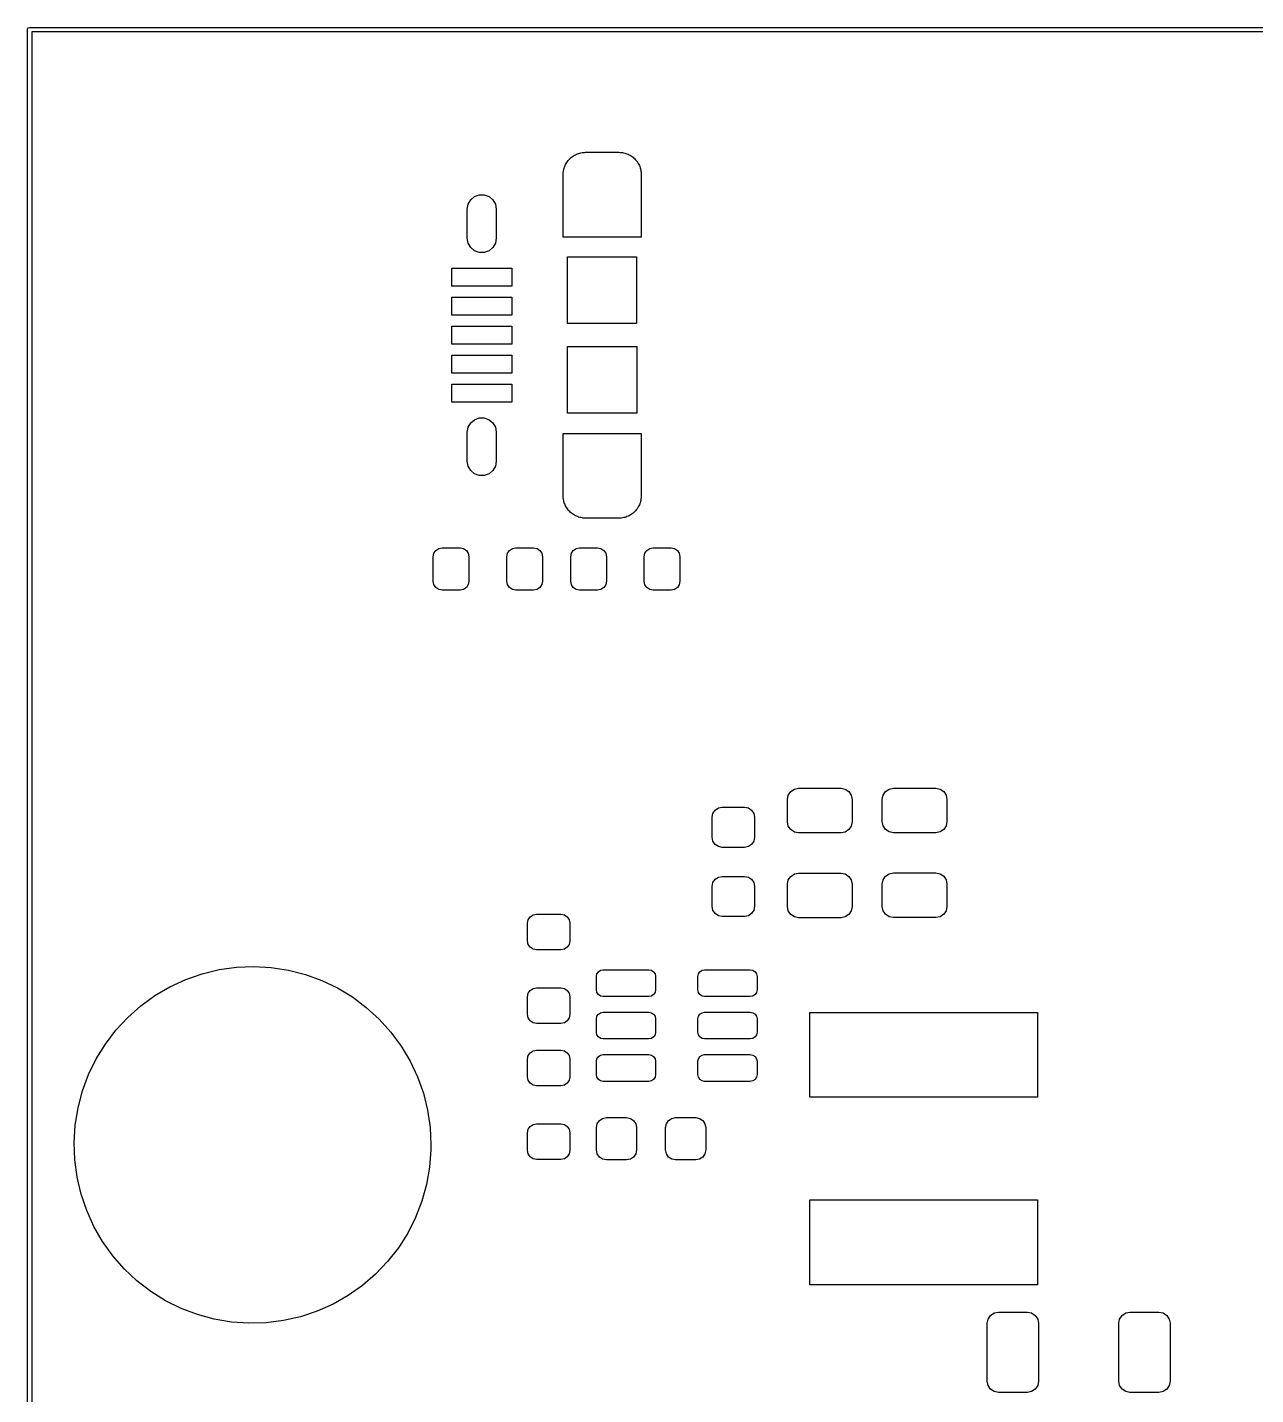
# Model space of a CAD drawing. Extents: x 0 to 4.25, y -4.33 to 0.
# Drawn here: x -0.002 to 1.082, y -1.205 to 0.002 of the extents above; entities that cross this region are included whole.
import ezdxf

# ---------------------------------------------------------------- set-up
doc = ezdxf.new("R2010")
doc.units = 0
doc.header["$MEASUREMENT"] = 0
doc.layers.add('BLACK', color=7, linetype='CONTINUOUS')

msp = doc.modelspace()

# ---------------------------------------------------------------- linework, layer by layer
at = {"layer": 'BLACK', "linetype": 'CONTINUOUS'}
for p, q in [((-0.001969, 0), (-0.001392, 0.001392)), ((-0.001969, -4.33071), (-0.001969, 0)), ((-0.001392, 0.001392), (0, 0.001969)), ((0, 0.001969), (4.25197, 0.001969)), ((0.001969, -0.001969), (0.001969, -4.32874)), ((4.25, -0.001969), (0.001969, -0.001969)), ((0.486614, -0.108738), (0.487637, -0.108541)), ((0.487637, -0.108541), (0.487637, -0.108541)), ((0.487637, -0.108541), (0.487638, -0.108541)), ((0.487638, -0.108541), (0.488661, -0.108423)), ((0.488661, -0.108423), (0.489685, -0.108344)), ((0.488661, -0.108423), (0.488661, -0.108423)), ((0.489685, -0.108344), (0.490709, -0.108305)), ((0.489685, -0.108344), (0.489685, -0.108344)), ((0.490709, -0.108305), (0.520236, -0.108305)), ((0.520236, -0.108305), (0.52126, -0.108344)), ((0.52126, -0.108344), (0.52126, -0.108344)), ((0.52126, -0.108344), (0.522284, -0.108423)), ((0.522284, -0.108423), (0.522284, -0.108423)), ((0.522284, -0.108423), (0.523307, -0.108541)), ((0.523307, -0.108541), (0.523307, -0.108541)), ((0.523307, -0.108541), (0.523307, -0.108541)), ((0.523307, -0.108541), (0.524331, -0.108738)), ((0.472321, -0.120944), (0.472715, -0.119999)), ((0.472715, -0.119999), (0.473148, -0.119054)), ((0.472715, -0.119999), (0.472715, -0.119999)), ((0.472715, -0.119999), (0.472715, -0.119999)), ((0.473148, -0.119054), (0.47366, -0.118149)), ((0.473148, -0.119054), (0.473148, -0.119054)), ((0.473148, -0.119054), (0.473148, -0.119054)), ((0.47366, -0.118149), (0.474762, -0.116416)), ((0.47366, -0.118149), (0.47366, -0.118149)), ((0.47366, -0.118149), (0.47366, -0.118149)), ((0.474762, -0.116416), (0.475392, -0.115589)), ((0.474762, -0.116416), (0.474762, -0.116416)), ((0.474762, -0.116416), (0.474762, -0.116416)), ((0.475392, -0.115589), (0.476061, -0.114802)), ((0.475392, -0.115589), (0.475392, -0.115589)), ((0.475392, -0.115589), (0.475392, -0.115589)), ((0.476061, -0.114802), (0.476062, -0.114802)), ((0.476062, -0.114802), (0.47677, -0.114054)), ((0.47677, -0.114054), (0.477518, -0.113345)), ((0.47677, -0.114054), (0.47677, -0.114054)), ((0.477518, -0.113345), (0.478306, -0.112676)), ((0.477518, -0.113345), (0.477518, -0.113345)), ((0.478306, -0.112676), (0.479133, -0.112046)), ((0.478306, -0.112676), (0.478306, -0.112676)), ((0.478306, -0.112676), (0.478306, -0.112676)), ((0.479133, -0.112046), (0.480865, -0.110943)), ((0.479133, -0.112046), (0.479133, -0.112046)), ((0.479133, -0.112046), (0.479133, -0.112046)), ((0.480865, -0.110943), (0.481771, -0.110431)), ((0.480865, -0.110943), (0.480865, -0.110943)), ((0.480865, -0.110943), (0.480865, -0.110943)), ((0.481771, -0.110431), (0.482716, -0.109998)), ((0.481771, -0.110431), (0.481771, -0.110431)), ((0.481771, -0.110431), (0.481771, -0.110431)), ((0.482716, -0.109998), (0.483661, -0.109604)), ((0.482716, -0.109998), (0.482716, -0.109998)), ((0.483661, -0.109604), (0.484606, -0.10925)), ((0.483661, -0.109604), (0.483661, -0.109604)), ((0.484606, -0.10925), (0.485629, -0.108974)), ((0.484606, -0.10925), (0.484606, -0.10925)), ((0.484606, -0.10925), (0.484606, -0.10925)), ((0.485629, -0.108974), (0.486614, -0.108738)), ((0.485629, -0.108974), (0.485629, -0.108974)), ((0.486614, -0.108738), (0.486614, -0.108738)), ((0.524331, -0.108738), (0.524331, -0.108738)), ((0.524331, -0.108738), (0.525315, -0.108974)), ((0.525315, -0.108974), (0.525315, -0.108974)), ((0.525315, -0.108974), (0.526339, -0.10925)), ((0.526339, -0.10925), (0.526339, -0.10925)), ((0.526339, -0.10925), (0.526339, -0.10925)), ((0.526339, -0.10925), (0.527284, -0.109604)), ((0.527284, -0.109604), (0.527284, -0.109604)), ((0.527284, -0.109604), (0.528229, -0.109998)), ((0.528229, -0.109998), (0.528229, -0.109998)), ((0.528229, -0.109998), (0.528229, -0.109998)), ((0.528229, -0.109998), (0.529174, -0.110431)), ((0.529174, -0.110431), (0.529174, -0.110431)), ((0.529174, -0.110431), (0.529174, -0.110431)), ((0.529174, -0.110431), (0.53008, -0.110943)), ((0.53008, -0.110943), (0.53008, -0.110943)), ((0.53008, -0.110943), (0.53008, -0.110943)), ((0.53008, -0.110943), (0.531812, -0.112046)), ((0.531812, -0.112046), (0.531812, -0.112046)), ((0.531812, -0.112046), (0.531812, -0.112046)), ((0.531812, -0.112046), (0.532639, -0.112676)), ((0.532639, -0.112676), (0.532639, -0.112676)), ((0.532639, -0.112676), (0.532639, -0.112676)), ((0.532639, -0.112676), (0.533426, -0.113345)), ((0.533426, -0.113345), (0.533426, -0.113345)), ((0.533426, -0.113345), (0.534175, -0.114054)), ((0.534175, -0.114054), (0.534175, -0.114054)), ((0.534175, -0.114054), (0.534883, -0.114802)), ((0.534883, -0.114802), (0.534883, -0.114802)), ((0.534883, -0.114802), (0.535553, -0.115589)), ((0.535553, -0.115589), (0.535553, -0.115589)), ((0.535553, -0.115589), (0.535553, -0.115589)), ((0.535553, -0.115589), (0.536183, -0.116416)), ((0.536183, -0.116416), (0.536183, -0.116416)), ((0.536183, -0.116416), (0.536183, -0.116416)), ((0.536183, -0.116416), (0.537285, -0.118149)), ((0.537285, -0.118149), (0.537285, -0.118149)), ((0.537285, -0.118149), (0.537285, -0.118149)), ((0.537285, -0.118149), (0.537797, -0.119054)), ((0.537797, -0.119054), (0.537797, -0.119054)), ((0.537797, -0.119054), (0.537797, -0.119054)), ((0.537797, -0.119054), (0.53823, -0.119999)), ((0.53823, -0.119999), (0.53823, -0.119999)), ((0.53823, -0.119999), (0.538624, -0.120944)), ((0.471022, -0.127992), (0.471061, -0.126968)), ((0.471022, -0.18311), (0.471022, -0.127992)), ((0.471061, -0.126968), (0.47114, -0.125945)), ((0.471061, -0.126968), (0.471061, -0.126968)), ((0.47114, -0.125945), (0.471258, -0.124921)), ((0.47114, -0.125945), (0.47114, -0.125945)), ((0.471258, -0.124921), (0.471455, -0.123897)), ((0.471258, -0.124921), (0.471258, -0.124921)), ((0.471258, -0.124921), (0.471258, -0.124921)), ((0.471455, -0.123897), (0.471691, -0.122913)), ((0.471455, -0.123897), (0.471455, -0.123897)), ((0.471691, -0.122913), (0.471967, -0.121889)), ((0.471691, -0.122913), (0.471691, -0.122913)), ((0.471967, -0.121889), (0.472321, -0.120944)), ((0.471967, -0.121889), (0.471967, -0.121889)), ((0.471967, -0.121889), (0.471967, -0.121889)), ((0.472321, -0.120944), (0.472321, -0.120944)), ((0.538624, -0.120944), (0.538624, -0.120944)), ((0.538624, -0.120944), (0.538978, -0.121889)), ((0.538978, -0.121889), (0.538978, -0.121889)), ((0.538978, -0.121889), (0.538978, -0.121889)), ((0.538978, -0.121889), (0.539254, -0.122913)), ((0.539254, -0.122913), (0.539254, -0.122913)), ((0.539254, -0.122913), (0.53949, -0.123897)), ((0.53949, -0.123897), (0.53949, -0.123897)), ((0.53949, -0.123897), (0.539687, -0.124921)), ((0.539687, -0.124921), (0.539687, -0.124921)), ((0.539687, -0.124921), (0.539687, -0.124921)), ((0.539687, -0.124921), (0.539805, -0.125945)), ((0.539805, -0.125945), (0.539805, -0.125945)), ((0.539805, -0.125945), (0.539884, -0.126968)), ((0.539884, -0.126968), (0.539884, -0.126968)), ((0.539884, -0.126968), (0.539923, -0.127992)), ((0.539923, -0.127992), (0.539923, -0.18311)), ((0.386378, -0.158504), (0.38715, -0.154128)), ((0.38715, -0.154128), (0.389371, -0.150279)), ((0.389371, -0.150279), (0.392776, -0.147423)), ((0.392776, -0.147423), (0.396951, -0.145903)), ((0.396951, -0.145903), (0.401395, -0.145903)), ((0.401395, -0.145903), (0.405571, -0.147423)), ((0.405571, -0.147423), (0.408975, -0.150279)), ((0.408975, -0.150279), (0.411197, -0.154128)), ((0.411197, -0.154128), (0.411968, -0.158504)), ((0.386378, -0.184094), (0.386378, -0.158504)), ((0.411968, -0.158504), (0.411968, -0.184094)), ((0.38715, -0.188471), (0.386378, -0.184094)), ((0.389371, -0.192319), (0.38715, -0.188471)), ((0.392776, -0.195176), (0.389371, -0.192319)), ((0.408975, -0.192319), (0.405571, -0.195176)), ((0.411197, -0.188471), (0.408975, -0.192319)), ((0.411968, -0.184094), (0.411197, -0.188471)), ((0.471022, -0.183112), (0.471022, -0.18311)), ((0.471024, -0.183112), (0.471022, -0.183112)), ((0.539921, -0.183112), (0.471024, -0.183112)), ((0.539923, -0.183112), (0.539921, -0.183112)), ((0.539923, -0.18311), (0.539923, -0.183112)), ((0.396951, -0.196695), (0.392776, -0.195176)), ((0.401395, -0.196695), (0.396951, -0.196695)), ((0.405571, -0.195176), (0.401395, -0.196695)), ((0.474764, -0.259488), (0.474764, -0.200433)), ((0.474764, -0.200433), (0.535787, -0.200433)), ((0.535787, -0.200433), (0.535787, -0.259488)), ((0.372598, -0.226417), (0.372598, -0.210669)), ((0.372598, -0.210669), (0.425748, -0.210669)), ((0.425748, -0.210669), (0.425748, -0.226417)), ((0.425748, -0.226417), (0.372598, -0.226417)), ((0.372598, -0.252008), (0.372598, -0.23626)), ((0.372598, -0.23626), (0.425748, -0.23626)), ((0.425748, -0.23626), (0.425748, -0.252008)), ((0.425748, -0.252008), (0.372598, -0.252008)), ((0.372598, -0.277598), (0.372598, -0.26185)), ((0.372598, -0.26185), (0.425748, -0.26185)), ((0.425748, -0.26185), (0.425748, -0.277598)), ((0.535787, -0.259488), (0.474764, -0.259488)), ((0.425748, -0.277598), (0.372598, -0.277598)), ((0.372598, -0.303189), (0.372598, -0.287441)), ((0.372598, -0.287441), (0.425748, -0.287441)), ((0.425748, -0.287441), (0.425748, -0.303189)), ((0.474961, -0.338622), (0.474961, -0.279567)), ((0.474961, -0.279567), (0.535984, -0.279567)), ((0.535984, -0.279567), (0.535984, -0.338622)), ((0.425748, -0.303189), (0.372598, -0.303189)), ((0.372598, -0.32878), (0.372598, -0.313031)), ((0.372598, -0.313031), (0.425748, -0.313031)), ((0.425748, -0.313031), (0.425748, -0.32878)), ((0.425748, -0.32878), (0.372598, -0.32878)), ((0.38715, -0.350978), (0.389371, -0.34713)), ((0.389371, -0.34713), (0.392776, -0.344273)), ((0.392776, -0.344273), (0.396951, -0.342753)), ((0.396951, -0.342753), (0.401395, -0.342753)), ((0.401395, -0.342753), (0.405571, -0.344273)), ((0.405571, -0.344273), (0.408975, -0.34713)), ((0.408975, -0.34713), (0.411197, -0.350978)), ((0.535984, -0.338622), (0.474961, -0.338622)), ((0.386378, -0.355354), (0.38715, -0.350978)), ((0.386378, -0.380945), (0.386378, -0.355354)), ((0.411197, -0.350978), (0.411968, -0.355354)), ((0.411968, -0.355354), (0.411968, -0.380945)), ((0.471022, -0.356339), (0.471022, -0.356337)), ((0.471022, -0.356337), (0.471024, -0.356337)), ((0.471022, -0.411457), (0.471022, -0.356339)), ((0.471024, -0.356337), (0.539921, -0.356337)), ((0.539921, -0.356337), (0.539923, -0.356337)), ((0.539923, -0.356337), (0.539923, -0.356339)), ((0.539923, -0.356339), (0.539923, -0.411457)), ((0.38715, -0.385321), (0.386378, -0.380945)), ((0.389371, -0.38917), (0.38715, -0.385321)), ((0.411197, -0.385321), (0.408975, -0.38917)), ((0.411968, -0.380945), (0.411197, -0.385321)), ((0.392776, -0.392026), (0.389371, -0.38917)), ((0.396951, -0.393546), (0.392776, -0.392026)), ((0.401395, -0.393546), (0.396951, -0.393546)), ((0.405571, -0.392026), (0.401395, -0.393546)), ((0.408975, -0.38917), (0.405571, -0.392026)), ((0.471061, -0.41248), (0.471022, -0.411457)), ((0.47114, -0.413504), (0.471061, -0.41248)), ((0.471061, -0.41248), (0.471061, -0.41248)), ((0.471258, -0.414528), (0.47114, -0.413504)), ((0.47114, -0.413504), (0.47114, -0.413504)), ((0.471455, -0.415552), (0.471258, -0.414528)), ((0.471258, -0.414528), (0.471258, -0.414528)), ((0.471258, -0.414528), (0.471258, -0.414528)), ((0.471691, -0.416536), (0.471455, -0.415552)), ((0.471455, -0.415552), (0.471455, -0.415552)), ((0.471967, -0.41756), (0.471691, -0.416536)), ((0.471691, -0.416536), (0.471691, -0.416536)), ((0.472321, -0.418505), (0.471967, -0.41756)), ((0.471967, -0.41756), (0.471967, -0.41756)), ((0.471967, -0.41756), (0.471967, -0.41756)), ((0.472715, -0.41945), (0.472321, -0.418505)), ((0.472321, -0.418505), (0.472321, -0.418505)), ((0.473148, -0.420395), (0.472715, -0.41945)), ((0.472715, -0.41945), (0.472715, -0.41945)), ((0.472715, -0.41945), (0.472715, -0.41945)), ((0.47366, -0.4213), (0.473148, -0.420395)), ((0.473148, -0.420395), (0.473148, -0.420395)), ((0.473148, -0.420395), (0.473148, -0.420395)), ((0.474762, -0.423033), (0.47366, -0.4213)), ((0.47366, -0.4213), (0.47366, -0.4213)), ((0.47366, -0.4213), (0.47366, -0.4213)), ((0.537285, -0.4213), (0.536183, -0.423033)), ((0.537797, -0.420395), (0.537285, -0.4213)), ((0.537285, -0.4213), (0.537285, -0.4213)), ((0.537285, -0.4213), (0.537285, -0.4213)), ((0.53823, -0.41945), (0.537797, -0.420395)), ((0.537797, -0.420395), (0.537797, -0.420395)), ((0.537797, -0.420395), (0.537797, -0.420395)), ((0.538624, -0.418505), (0.53823, -0.41945)), ((0.53823, -0.41945), (0.53823, -0.41945)), ((0.538978, -0.41756), (0.538624, -0.418505)), ((0.538624, -0.418505), (0.538624, -0.418505)), ((0.539254, -0.416536), (0.538978, -0.41756)), ((0.538978, -0.41756), (0.538978, -0.41756)), ((0.538978, -0.41756), (0.538978, -0.41756)), ((0.53949, -0.415552), (0.539254, -0.416536)), ((0.539254, -0.416536), (0.539254, -0.416536)), ((0.539687, -0.414528), (0.53949, -0.415552)), ((0.53949, -0.415552), (0.53949, -0.415552)), ((0.539805, -0.413504), (0.539687, -0.414528)), ((0.539687, -0.414528), (0.539687, -0.414528)), ((0.539687, -0.414528), (0.539687, -0.414528)), ((0.539884, -0.41248), (0.539805, -0.413504)), ((0.539805, -0.413504), (0.539805, -0.413504)), ((0.539923, -0.411457), (0.539884, -0.41248)), ((0.539884, -0.41248), (0.539884, -0.41248)), ((0.475392, -0.423859), (0.474762, -0.423033)), ((0.474762, -0.423033), (0.474762, -0.423033)), ((0.474762, -0.423033), (0.474762, -0.423033)), ((0.475392, -0.42386), (0.475392, -0.423859)), ((0.475392, -0.423859), (0.475392, -0.423859)), ((0.476061, -0.424647), (0.475392, -0.42386)), ((0.476062, -0.424647), (0.476061, -0.424647)), ((0.47677, -0.425395), (0.476062, -0.424647)), ((0.477518, -0.426104), (0.47677, -0.425395)), ((0.47677, -0.425395), (0.47677, -0.425395)), ((0.478306, -0.426773), (0.477518, -0.426104)), ((0.477518, -0.426104), (0.477518, -0.426104)), ((0.479133, -0.427403), (0.478306, -0.426773)), ((0.478306, -0.426773), (0.478306, -0.426773)), ((0.478306, -0.426773), (0.478306, -0.426773)), ((0.480865, -0.428506), (0.479133, -0.427403)), ((0.479133, -0.427403), (0.479133, -0.427403)), ((0.479133, -0.427403), (0.479133, -0.427403)), ((0.481771, -0.429017), (0.480865, -0.428506)), ((0.480865, -0.428506), (0.480865, -0.428506)), ((0.480865, -0.428506), (0.480865, -0.428506)), ((0.481771, -0.429018), (0.481771, -0.429017)), ((0.481771, -0.429017), (0.481771, -0.429017)), ((0.482716, -0.429451), (0.481771, -0.429018)), ((0.483661, -0.429844), (0.482716, -0.429451)), ((0.482716, -0.429451), (0.482716, -0.429451)), ((0.484606, -0.430199), (0.483661, -0.429844)), ((0.483661, -0.429844), (0.483661, -0.429844)), ((0.485629, -0.430474), (0.484606, -0.430199)), ((0.484606, -0.430199), (0.484606, -0.430199)), ((0.484606, -0.430199), (0.484606, -0.430199)), ((0.486614, -0.430711), (0.485629, -0.430474)), ((0.485629, -0.430474), (0.485629, -0.430474)), ((0.487637, -0.430907), (0.486614, -0.430711)), ((0.486614, -0.430711), (0.486614, -0.430711)), ((0.487638, -0.430907), (0.487637, -0.430907)), ((0.487637, -0.430907), (0.487637, -0.430907)), ((0.488661, -0.431026), (0.487638, -0.430907)), ((0.489685, -0.431104), (0.488661, -0.431026)), ((0.488661, -0.431026), (0.488661, -0.431026)), ((0.490709, -0.431144), (0.489685, -0.431104)), ((0.489685, -0.431104), (0.489685, -0.431104)), ((0.520236, -0.431144), (0.490709, -0.431144)), ((0.52126, -0.431104), (0.520236, -0.431144)), ((0.522284, -0.431026), (0.52126, -0.431104)), ((0.52126, -0.431104), (0.52126, -0.431104)), ((0.523307, -0.430907), (0.522284, -0.431026)), ((0.522284, -0.431026), (0.522284, -0.431026)), ((0.524331, -0.430711), (0.523307, -0.430907)), ((0.523307, -0.430907), (0.523307, -0.430907)), ((0.523307, -0.430907), (0.523307, -0.430907)), ((0.525315, -0.430474), (0.524331, -0.430711)), ((0.524331, -0.430711), (0.524331, -0.430711)), ((0.526339, -0.430199), (0.525315, -0.430474)), ((0.525315, -0.430474), (0.525315, -0.430474)), ((0.527284, -0.429844), (0.526339, -0.430199)), ((0.526339, -0.430199), (0.526339, -0.430199)), ((0.526339, -0.430199), (0.526339, -0.430199)), ((0.528229, -0.429451), (0.527284, -0.429844)), ((0.527284, -0.429844), (0.527284, -0.429844)), ((0.529174, -0.429018), (0.528229, -0.429451)), ((0.528229, -0.429451), (0.528229, -0.429451)), ((0.528229, -0.429451), (0.528229, -0.429451)), ((0.53008, -0.428506), (0.529174, -0.429017)), ((0.529174, -0.429017), (0.529174, -0.429017)), ((0.529174, -0.429017), (0.529174, -0.429018)), ((0.531812, -0.427403), (0.53008, -0.428506)), ((0.53008, -0.428506), (0.53008, -0.428506)), ((0.53008, -0.428506), (0.53008, -0.428506)), ((0.532639, -0.426773), (0.531812, -0.427403)), ((0.531812, -0.427403), (0.531812, -0.427403)), ((0.531812, -0.427403), (0.531812, -0.427403)), ((0.533426, -0.426104), (0.532639, -0.426773)), ((0.532639, -0.426773), (0.532639, -0.426773)), ((0.532639, -0.426773), (0.532639, -0.426773)), ((0.534175, -0.425395), (0.533426, -0.426104)), ((0.533426, -0.426104), (0.533426, -0.426104)), ((0.534883, -0.424647), (0.534175, -0.425395)), ((0.534175, -0.425395), (0.534175, -0.425395)), ((0.535553, -0.42386), (0.534883, -0.424647)), ((0.534883, -0.424647), (0.534883, -0.424647)), ((0.536183, -0.423033), (0.535553, -0.423859)), ((0.535553, -0.423859), (0.535553, -0.423859)), ((0.535553, -0.423859), (0.535553, -0.42386)), ((0.536183, -0.423033), (0.536183, -0.423033)), ((0.536183, -0.423033), (0.536183, -0.423033)), ((0.358645, -0.45959), (0.361199, -0.457883)), ((0.361199, -0.457883), (0.364213, -0.457283)), ((0.364213, -0.457283), (0.379961, -0.457283)), ((0.379961, -0.457283), (0.382974, -0.457883)), ((0.382974, -0.457883), (0.385528, -0.45959)), ((0.423605, -0.45959), (0.42616, -0.457883)), ((0.42616, -0.457883), (0.429173, -0.457283)), ((0.429173, -0.457283), (0.444921, -0.457283)), ((0.444921, -0.457283), (0.447935, -0.457883)), ((0.447935, -0.457883), (0.450489, -0.45959)), ((0.479944, -0.459629), (0.482499, -0.457922)), ((0.482499, -0.457922), (0.485512, -0.457323)), ((0.485512, -0.457323), (0.50126, -0.457323)), ((0.50126, -0.457323), (0.504273, -0.457922)), ((0.504273, -0.457922), (0.506828, -0.459629)), ((0.544905, -0.459629), (0.547459, -0.457922)), ((0.547459, -0.457922), (0.550472, -0.457323)), ((0.550472, -0.457323), (0.56622, -0.457323)), ((0.56622, -0.457323), (0.569234, -0.457922)), ((0.569234, -0.457922), (0.571788, -0.459629)), ((0.356339, -0.465157), (0.356938, -0.462144)), ((0.356339, -0.486811), (0.356339, -0.465157)), ((0.356938, -0.462144), (0.358645, -0.45959)), ((0.385528, -0.45959), (0.387235, -0.462144)), ((0.387235, -0.462144), (0.387835, -0.465157)), ((0.387835, -0.465157), (0.387835, -0.486811)), ((0.421299, -0.465157), (0.421899, -0.462144)), ((0.421299, -0.486811), (0.421299, -0.465157)), ((0.421899, -0.462144), (0.423605, -0.45959)), ((0.450489, -0.45959), (0.452196, -0.462144)), ((0.452196, -0.462144), (0.452795, -0.465157)), ((0.452795, -0.465157), (0.452795, -0.486811)), ((0.477638, -0.465197), (0.478237, -0.462184)), ((0.477638, -0.48685), (0.477638, -0.465197)), ((0.478237, -0.462184), (0.479944, -0.459629)), ((0.506828, -0.459629), (0.508534, -0.462184)), ((0.508534, -0.462184), (0.509134, -0.465197)), ((0.509134, -0.465197), (0.509134, -0.48685)), ((0.542598, -0.465197), (0.543198, -0.462184)), ((0.542598, -0.48685), (0.542598, -0.465197)), ((0.543198, -0.462184), (0.544905, -0.459629)), ((0.571788, -0.459629), (0.573495, -0.462184)), ((0.573495, -0.462184), (0.574094, -0.465197)), ((0.574094, -0.465197), (0.574094, -0.48685)), ((0.356938, -0.489824), (0.356339, -0.486811)), ((0.358645, -0.492379), (0.356938, -0.489824)), ((0.361199, -0.494086), (0.358645, -0.492379)), ((0.364213, -0.494685), (0.361199, -0.494086)), ((0.379961, -0.494685), (0.364213, -0.494685)), ((0.382974, -0.494086), (0.379961, -0.494685)), ((0.385528, -0.492379), (0.382974, -0.494086)), ((0.387235, -0.489824), (0.385528, -0.492379)), ((0.387835, -0.486811), (0.387235, -0.489824)), ((0.421899, -0.489824), (0.421299, -0.486811)), ((0.423605, -0.492379), (0.421899, -0.489824)), ((0.42616, -0.494086), (0.423605, -0.492379)), ((0.429173, -0.494685), (0.42616, -0.494086)), ((0.444921, -0.494685), (0.429173, -0.494685)), ((0.447935, -0.494086), (0.444921, -0.494685)), ((0.450489, -0.492379), (0.447935, -0.494086)), ((0.452196, -0.489824), (0.450489, -0.492379)), ((0.452795, -0.486811), (0.452196, -0.489824)), ((0.478237, -0.489864), (0.477638, -0.48685)), ((0.479944, -0.492418), (0.478237, -0.489864)), ((0.482499, -0.494125), (0.479944, -0.492418)), ((0.485512, -0.494724), (0.482499, -0.494125)), ((0.504273, -0.494125), (0.50126, -0.494724)), ((0.506828, -0.492418), (0.504273, -0.494125)), ((0.508534, -0.489864), (0.506828, -0.492418)), ((0.509134, -0.48685), (0.508534, -0.489864)), ((0.543198, -0.489864), (0.542598, -0.48685)), ((0.544905, -0.492418), (0.543198, -0.489864)), ((0.547459, -0.494125), (0.544905, -0.492418)), ((0.550472, -0.494724), (0.547459, -0.494125)), ((0.569234, -0.494125), (0.56622, -0.494724)), ((0.571788, -0.492418), (0.569234, -0.494125)), ((0.573495, -0.489864), (0.571788, -0.492418)), ((0.574094, -0.48685), (0.573495, -0.489864)), ((0.50126, -0.494724), (0.485512, -0.494724)), ((0.56622, -0.494724), (0.550472, -0.494724)), ((0.668996, -0.679409), (0.669745, -0.675643)), ((0.669745, -0.675643), (0.671879, -0.67245)), ((0.671879, -0.67245), (0.675072, -0.670316)), ((0.675072, -0.670316), (0.678839, -0.669567)), ((0.678839, -0.669567), (0.71624, -0.669567)), ((0.71624, -0.669567), (0.720007, -0.670316)), ((0.720007, -0.670316), (0.7232, -0.67245)), ((0.7232, -0.67245), (0.725333, -0.675643)), ((0.725333, -0.675643), (0.726083, -0.679409)), ((0.752697, -0.679291), (0.753446, -0.675525)), ((0.753446, -0.675525), (0.75558, -0.672332)), ((0.75558, -0.672332), (0.758773, -0.670198)), ((0.758773, -0.670198), (0.762539, -0.669449)), ((0.762539, -0.669449), (0.799941, -0.669449)), ((0.799941, -0.669449), (0.803708, -0.670198)), ((0.803708, -0.670198), (0.806901, -0.672332)), ((0.806901, -0.672332), (0.809034, -0.675525)), ((0.809034, -0.675525), (0.809783, -0.679291)), ((0.605134, -0.688815), (0.608008, -0.686895)), ((0.608008, -0.686895), (0.611398, -0.68622)), ((0.611398, -0.68622), (0.631083, -0.68622)), ((0.631083, -0.68622), (0.634473, -0.686895)), ((0.634473, -0.686895), (0.637346, -0.688815)), ((0.668996, -0.699095), (0.668996, -0.679409)), ((0.726083, -0.679409), (0.726083, -0.699095)), ((0.752697, -0.698976), (0.752697, -0.679291)), ((0.809783, -0.679291), (0.809783, -0.698976)), ((0.602539, -0.695079), (0.603214, -0.691689)), ((0.602539, -0.712795), (0.602539, -0.695079)), ((0.603214, -0.691689), (0.605134, -0.688815)), ((0.637346, -0.688815), (0.639267, -0.691689)), ((0.639267, -0.691689), (0.639941, -0.695079)), ((0.639941, -0.695079), (0.639941, -0.712795)), ((0.669745, -0.702861), (0.668996, -0.699095)), ((0.726083, -0.699095), (0.725333, -0.702861)), ((0.753446, -0.702743), (0.752697, -0.698976)), ((0.809783, -0.698976), (0.809034, -0.702743)), ((0.671879, -0.706054), (0.669745, -0.702861)), ((0.675072, -0.708188), (0.671879, -0.706054)), ((0.678839, -0.708937), (0.675072, -0.708188)), ((0.71624, -0.708937), (0.678839, -0.708937)), ((0.720007, -0.708188), (0.71624, -0.708937)), ((0.7232, -0.706054), (0.720007, -0.708188)), ((0.725333, -0.702861), (0.7232, -0.706054)), ((0.75558, -0.705936), (0.753446, -0.702743)), ((0.758773, -0.70807), (0.75558, -0.705936)), ((0.762539, -0.708819), (0.758773, -0.70807)), ((0.799941, -0.708819), (0.762539, -0.708819)), ((0.803708, -0.70807), (0.799941, -0.708819)), ((0.806901, -0.705936), (0.803708, -0.70807)), ((0.809034, -0.702743), (0.806901, -0.705936)), ((0.603214, -0.716185), (0.602539, -0.712795)), ((0.605134, -0.719059), (0.603214, -0.716185)), ((0.608008, -0.720979), (0.605134, -0.719059)), ((0.611398, -0.721654), (0.608008, -0.720979)), ((0.631083, -0.721654), (0.611398, -0.721654)), ((0.634473, -0.720979), (0.631083, -0.721654)), ((0.637346, -0.719059), (0.634473, -0.720979)), ((0.639267, -0.716185), (0.637346, -0.719059)), ((0.639941, -0.712795), (0.639267, -0.716185)), ((0.605134, -0.749839), (0.608008, -0.747918)), ((0.608008, -0.747918), (0.611398, -0.747244)), ((0.611398, -0.747244), (0.631083, -0.747244)), ((0.631083, -0.747244), (0.634473, -0.747918)), ((0.634473, -0.747918), (0.637346, -0.749839)), ((0.669745, -0.750446), (0.671879, -0.747253)), ((0.671879, -0.747253), (0.675072, -0.745119)), ((0.675072, -0.745119), (0.678839, -0.74437)), ((0.678839, -0.74437), (0.71624, -0.74437)), ((0.71624, -0.74437), (0.720007, -0.745119)), ((0.720007, -0.745119), (0.7232, -0.747253)), ((0.7232, -0.747253), (0.725333, -0.750446)), ((0.753446, -0.750328), (0.75558, -0.747135)), ((0.75558, -0.747135), (0.758773, -0.745001)), ((0.758773, -0.745001), (0.762539, -0.744252)), ((0.762539, -0.744252), (0.799941, -0.744252)), ((0.799941, -0.744252), (0.803708, -0.745001)), ((0.803708, -0.745001), (0.806901, -0.747135)), ((0.806901, -0.747135), (0.809034, -0.750328)), ((0.602539, -0.756102), (0.603214, -0.752712)), ((0.602539, -0.773819), (0.602539, -0.756102)), ((0.603214, -0.752712), (0.605134, -0.749839)), ((0.637346, -0.749839), (0.639267, -0.752712)), ((0.639267, -0.752712), (0.639941, -0.756102)), ((0.639941, -0.756102), (0.639941, -0.773819)), ((0.668996, -0.754213), (0.669745, -0.750446)), ((0.668996, -0.773898), (0.668996, -0.754213)), ((0.725333, -0.750446), (0.726083, -0.754213)), ((0.726083, -0.754213), (0.726083, -0.773898)), ((0.752697, -0.754094), (0.753446, -0.750328)), ((0.752697, -0.77378), (0.752697, -0.754094)), ((0.809034, -0.750328), (0.809783, -0.754094)), ((0.809783, -0.754094), (0.809783, -0.77378)), ((0.440139, -0.785491), (0.441846, -0.782936)), ((0.441846, -0.782936), (0.4444, -0.781229)), ((0.4444, -0.781229), (0.447413, -0.78063)), ((0.447413, -0.78063), (0.469067, -0.78063)), ((0.469067, -0.78063), (0.47208, -0.781229)), ((0.47208, -0.781229), (0.474635, -0.782936)), ((0.474635, -0.782936), (0.476342, -0.785491)), ((0.603214, -0.777209), (0.602539, -0.773819)), ((0.605134, -0.780083), (0.603214, -0.777209)), ((0.608008, -0.782003), (0.605134, -0.780083)), ((0.611398, -0.782677), (0.608008, -0.782003)), ((0.631083, -0.782677), (0.611398, -0.782677)), ((0.634473, -0.782003), (0.631083, -0.782677)), ((0.637346, -0.780083), (0.634473, -0.782003)), ((0.639267, -0.777209), (0.637346, -0.780083)), ((0.639941, -0.773819), (0.639267, -0.777209)), ((0.669745, -0.777664), (0.668996, -0.773898)), ((0.671879, -0.780857), (0.669745, -0.777664)), ((0.675072, -0.782991), (0.671879, -0.780857)), ((0.678839, -0.78374), (0.675072, -0.782991)), ((0.71624, -0.78374), (0.678839, -0.78374)), ((0.720007, -0.782991), (0.71624, -0.78374)), ((0.7232, -0.780857), (0.720007, -0.782991)), ((0.725333, -0.777664), (0.7232, -0.780857)), ((0.726083, -0.773898), (0.725333, -0.777664)), ((0.753446, -0.777546), (0.752697, -0.77378)), ((0.75558, -0.780739), (0.753446, -0.777546)), ((0.758773, -0.782873), (0.75558, -0.780739)), ((0.762539, -0.783622), (0.758773, -0.782873)), ((0.799941, -0.783622), (0.762539, -0.783622)), ((0.803708, -0.782873), (0.799941, -0.783622)), ((0.806901, -0.780739), (0.803708, -0.782873)), ((0.809034, -0.777546), (0.806901, -0.780739)), ((0.809783, -0.77378), (0.809034, -0.777546)), ((0.439539, -0.788504), (0.440139, -0.785491)), ((0.439539, -0.804252), (0.439539, -0.788504)), ((0.476342, -0.785491), (0.476941, -0.788504)), ((0.476941, -0.788504), (0.476941, -0.804252)), ((0.440139, -0.807265), (0.439539, -0.804252)), ((0.441846, -0.80982), (0.440139, -0.807265)), ((0.476342, -0.807265), (0.474635, -0.80982)), ((0.476941, -0.804252), (0.476342, -0.807265)), ((0.4444, -0.811527), (0.441846, -0.80982)), ((0.447413, -0.812126), (0.4444, -0.811527)), ((0.469067, -0.812126), (0.447413, -0.812126)), ((0.47208, -0.811527), (0.469067, -0.812126)), ((0.474635, -0.80982), (0.47208, -0.811527)), ((0.152387, -0.833179), (0.167342, -0.829561)), ((0.167342, -0.829561), (0.182578, -0.82742)), ((0.182578, -0.82742), (0.19795, -0.826775)), ((0.19795, -0.826775), (0.213312, -0.827634)), ((0.213312, -0.827634), (0.228516, -0.829988)), ((0.228516, -0.829988), (0.243419, -0.833814)), ((0.500824, -0.83337), (0.502104, -0.831454)), ((0.502104, -0.831454), (0.50402, -0.830174)), ((0.50402, -0.830174), (0.50628, -0.829724)), ((0.50628, -0.829724), (0.546634, -0.829724)), ((0.546634, -0.829724), (0.548894, -0.830174)), ((0.548894, -0.830174), (0.55081, -0.831454)), ((0.55081, -0.831454), (0.55209, -0.83337)), ((0.59039, -0.83337), (0.591671, -0.831454)), ((0.591671, -0.831454), (0.593586, -0.830174)), ((0.593586, -0.830174), (0.595846, -0.829724)), ((0.595846, -0.829724), (0.636201, -0.829724)), ((0.636201, -0.829724), (0.638461, -0.830174)), ((0.638461, -0.830174), (0.640377, -0.831454)), ((0.640377, -0.831454), (0.641657, -0.83337)), ((0.12389, -0.844692), (0.137857, -0.838239)), ((0.137857, -0.838239), (0.152387, -0.833179)), ((0.243419, -0.833814), (0.257876, -0.839077)), ((0.257876, -0.839077), (0.271752, -0.845725)), ((0.500374, -0.83563), (0.500824, -0.83337)), ((0.500374, -0.847441), (0.500374, -0.83563)), ((0.55209, -0.83337), (0.552539, -0.83563)), ((0.552539, -0.83563), (0.552539, -0.847441)), ((0.589941, -0.83563), (0.59039, -0.83337)), ((0.589941, -0.847441), (0.589941, -0.83563)), ((0.641657, -0.83337), (0.642106, -0.83563)), ((0.642106, -0.83563), (0.642106, -0.847441)), ((0.098173, -0.861522), (0.11062, -0.852478)), ((0.11062, -0.852478), (0.12389, -0.844692)), ((0.271752, -0.845725), (0.284912, -0.853695)), ((0.284912, -0.853695), (0.297232, -0.862911)), ((0.439539, -0.853465), (0.440139, -0.850451)), ((0.439539, -0.869213), (0.439539, -0.853465)), ((0.440139, -0.850451), (0.441846, -0.847897)), ((0.441846, -0.847897), (0.4444, -0.84619)), ((0.4444, -0.84619), (0.447413, -0.845591)), ((0.447413, -0.845591), (0.469067, -0.845591)), ((0.469067, -0.845591), (0.47208, -0.84619)), ((0.47208, -0.84619), (0.474635, -0.847897)), ((0.474635, -0.847897), (0.476342, -0.850451)), ((0.476342, -0.850451), (0.476941, -0.853465)), ((0.476941, -0.853465), (0.476941, -0.869213)), ((0.500824, -0.849701), (0.500374, -0.847441)), ((0.502104, -0.851617), (0.500824, -0.849701)), ((0.50402, -0.852897), (0.502104, -0.851617)), ((0.50628, -0.853346), (0.50402, -0.852897)), ((0.546634, -0.853346), (0.50628, -0.853346)), ((0.548894, -0.852897), (0.546634, -0.853346)), ((0.55081, -0.851617), (0.548894, -0.852897)), ((0.55209, -0.849701), (0.55081, -0.851617)), ((0.552539, -0.847441), (0.55209, -0.849701)), ((0.59039, -0.849701), (0.589941, -0.847441)), ((0.591671, -0.851617), (0.59039, -0.849701)), ((0.593586, -0.852897), (0.591671, -0.851617)), ((0.595846, -0.853346), (0.593586, -0.852897)), ((0.636201, -0.853346), (0.595846, -0.853346)), ((0.638461, -0.852897), (0.636201, -0.853346)), ((0.640377, -0.851617), (0.638461, -0.852897)), ((0.641657, -0.849701), (0.640377, -0.851617)), ((0.642106, -0.847441), (0.641657, -0.849701)), ((0.086667, -0.871737), (0.098173, -0.861522)), ((0.297232, -0.862911), (0.308594, -0.873286)), ((0.502104, -0.868856), (0.50402, -0.867576)), ((0.50402, -0.867576), (0.50628, -0.867126)), ((0.50628, -0.867126), (0.546634, -0.867126)), ((0.546634, -0.867126), (0.548894, -0.867576)), ((0.548894, -0.867576), (0.55081, -0.868856)), ((0.591671, -0.868856), (0.593586, -0.867576)), ((0.593586, -0.867576), (0.595846, -0.867126)), ((0.595846, -0.867126), (0.636201, -0.867126)), ((0.636201, -0.867126), (0.638461, -0.867576)), ((0.638461, -0.867576), (0.640377, -0.868856)), ((0.688846, -0.94226), (0.688846, -0.867457)), ((0.688846, -0.867457), (0.889634, -0.867457)), ((0.889634, -0.867457), (0.889634, -0.94226)), ((0.076214, -0.883026), (0.086667, -0.871737)), ((0.308594, -0.873286), (0.318889, -0.88472)), ((0.440139, -0.872226), (0.439539, -0.869213)), ((0.441846, -0.87478), (0.440139, -0.872226)), ((0.4444, -0.876487), (0.441846, -0.87478)), ((0.447413, -0.877087), (0.4444, -0.876487)), ((0.469067, -0.877087), (0.447413, -0.877087)), ((0.47208, -0.876487), (0.469067, -0.877087)), ((0.474635, -0.87478), (0.47208, -0.876487)), ((0.476342, -0.872226), (0.474635, -0.87478)), ((0.476941, -0.869213), (0.476342, -0.872226)), ((0.500374, -0.873031), (0.500824, -0.870772)), ((0.500374, -0.884843), (0.500374, -0.873031)), ((0.500824, -0.870772), (0.502104, -0.868856)), ((0.55081, -0.868856), (0.55209, -0.870772)), ((0.55209, -0.870772), (0.552539, -0.873031)), ((0.552539, -0.873031), (0.552539, -0.884843)), ((0.589941, -0.873031), (0.59039, -0.870772)), ((0.589941, -0.884843), (0.589941, -0.873031)), ((0.59039, -0.870772), (0.591671, -0.868856)), ((0.640377, -0.868856), (0.641657, -0.870772)), ((0.641657, -0.870772), (0.642106, -0.873031)), ((0.642106, -0.873031), (0.642106, -0.884843)), ((0.066911, -0.895281), (0.076214, -0.883026)), ((0.318889, -0.88472), (0.328019, -0.897104)), ((0.500824, -0.887102), (0.500374, -0.884843)), ((0.502104, -0.889018), (0.500824, -0.887102)), ((0.50402, -0.890299), (0.502104, -0.889018)), ((0.50628, -0.890748), (0.50402, -0.890299)), ((0.546634, -0.890748), (0.50628, -0.890748)), ((0.548894, -0.890299), (0.546634, -0.890748)), ((0.55081, -0.889018), (0.548894, -0.890299)), ((0.55209, -0.887102), (0.55081, -0.889018)), ((0.552539, -0.884843), (0.55209, -0.887102)), ((0.59039, -0.887102), (0.589941, -0.884843)), ((0.591671, -0.889018), (0.59039, -0.887102)), ((0.593586, -0.890299), (0.591671, -0.889018)), ((0.595846, -0.890748), (0.593586, -0.890299)), ((0.636201, -0.890748), (0.595846, -0.890748)), ((0.638461, -0.890299), (0.636201, -0.890748)), ((0.640377, -0.889018), (0.638461, -0.890299)), ((0.641657, -0.887102), (0.640377, -0.889018)), ((0.642106, -0.884843), (0.641657, -0.887102)), ((0.058849, -0.908385), (0.066911, -0.895281)), ((0.328019, -0.897104), (0.335897, -0.910319)), ((0.440139, -0.905491), (0.441846, -0.902936)), ((0.441846, -0.902936), (0.4444, -0.901229)), ((0.4444, -0.901229), (0.447413, -0.90063)), ((0.447413, -0.90063), (0.469067, -0.90063)), ((0.469067, -0.90063), (0.47208, -0.901229)), ((0.47208, -0.901229), (0.474635, -0.902936)), ((0.474635, -0.902936), (0.476342, -0.905491)), ((0.50402, -0.904977), (0.50628, -0.904528)), ((0.50628, -0.904528), (0.546634, -0.904528)), ((0.546634, -0.904528), (0.548894, -0.904977)), ((0.593586, -0.904977), (0.595846, -0.904528)), ((0.595846, -0.904528), (0.636201, -0.904528)), ((0.636201, -0.904528), (0.638461, -0.904977)), ((0.052105, -0.922214), (0.058849, -0.908385)), ((0.335897, -0.910319), (0.342448, -0.924241)), ((0.439539, -0.908504), (0.440139, -0.905491)), ((0.439539, -0.924252), (0.439539, -0.908504)), ((0.476342, -0.905491), (0.476941, -0.908504)), ((0.476941, -0.908504), (0.476941, -0.924252)), ((0.500374, -0.910433), (0.500824, -0.908173)), ((0.500374, -0.922244), (0.500374, -0.910433)), ((0.500824, -0.908173), (0.502104, -0.906257)), ((0.502104, -0.906257), (0.50402, -0.904977)), ((0.548894, -0.904977), (0.55081, -0.906257)), ((0.55081, -0.906257), (0.55209, -0.908173)), ((0.55209, -0.908173), (0.552539, -0.910433)), ((0.552539, -0.910433), (0.552539, -0.922244)), ((0.589941, -0.910433), (0.59039, -0.908173)), ((0.589941, -0.922244), (0.589941, -0.910433)), ((0.59039, -0.908173), (0.591671, -0.906257)), ((0.591671, -0.906257), (0.593586, -0.904977)), ((0.638461, -0.904977), (0.640377, -0.906257)), ((0.640377, -0.906257), (0.641657, -0.908173)), ((0.641657, -0.908173), (0.642106, -0.910433)), ((0.642106, -0.910433), (0.642106, -0.922244)), ((0.046742, -0.936635), (0.052105, -0.922214)), ((0.342448, -0.924241), (0.347609, -0.938735)), ((0.440139, -0.927265), (0.439539, -0.924252)), ((0.441846, -0.92982), (0.440139, -0.927265)), ((0.476342, -0.927265), (0.474635, -0.92982)), ((0.476941, -0.924252), (0.476342, -0.927265)), ((0.500824, -0.924504), (0.500374, -0.922244)), ((0.502104, -0.92642), (0.500824, -0.924504)), ((0.50402, -0.9277), (0.502104, -0.92642)), ((0.50628, -0.92815), (0.50402, -0.9277)), ((0.546634, -0.92815), (0.50628, -0.92815)), ((0.548894, -0.9277), (0.546634, -0.92815)), ((0.55081, -0.92642), (0.548894, -0.9277)), ((0.55209, -0.924504), (0.55081, -0.92642)), ((0.552539, -0.922244), (0.55209, -0.924504)), ((0.59039, -0.924504), (0.589941, -0.922244)), ((0.591671, -0.92642), (0.59039, -0.924504)), ((0.593586, -0.9277), (0.591671, -0.92642)), ((0.595846, -0.92815), (0.593586, -0.9277)), ((0.636201, -0.92815), (0.595846, -0.92815)), ((0.638461, -0.9277), (0.636201, -0.92815)), ((0.640377, -0.92642), (0.638461, -0.9277)), ((0.641657, -0.924504), (0.640377, -0.92642)), ((0.642106, -0.922244), (0.641657, -0.924504)), ((0.042811, -0.95151), (0.046742, -0.936635)), ((0.347609, -0.938735), (0.351332, -0.953664)), ((0.4444, -0.931527), (0.441846, -0.92982)), ((0.447413, -0.932126), (0.4444, -0.931527)), ((0.469067, -0.932126), (0.447413, -0.932126)), ((0.47208, -0.931527), (0.469067, -0.932126)), ((0.474635, -0.92982), (0.47208, -0.931527)), ((0.040351, -0.966698), (0.042811, -0.95151)), ((0.889634, -0.94226), (0.688846, -0.94226)), ((0.351332, -0.953664), (0.353579, -0.968885)), ((0.501056, -0.965626), (0.502976, -0.962752)), ((0.502976, -0.962752), (0.50585, -0.960832)), ((0.50585, -0.960832), (0.50924, -0.960157)), ((0.50924, -0.960157), (0.526957, -0.960157)), ((0.526957, -0.960157), (0.530347, -0.960832)), ((0.530347, -0.960832), (0.53322, -0.962752)), ((0.53322, -0.962752), (0.535141, -0.965626)), ((0.56208, -0.965626), (0.564, -0.962752)), ((0.564, -0.962752), (0.566874, -0.960832)), ((0.566874, -0.960832), (0.570264, -0.960157)), ((0.570264, -0.960157), (0.58798, -0.960157)), ((0.58798, -0.960157), (0.59137, -0.960832)), ((0.59137, -0.960832), (0.594244, -0.962752)), ((0.594244, -0.962752), (0.596164, -0.965626)), ((0.039385, -0.982053), (0.040351, -0.966698)), ((0.353579, -0.968885), (0.354331, -0.984252)), ((0.439539, -0.973465), (0.440139, -0.970451)), ((0.439539, -0.989213), (0.439539, -0.973465)), ((0.440139, -0.970451), (0.441846, -0.967897)), ((0.441846, -0.967897), (0.4444, -0.96619)), ((0.4444, -0.96619), (0.447413, -0.965591)), ((0.447413, -0.965591), (0.469067, -0.965591)), ((0.469067, -0.965591), (0.47208, -0.96619)), ((0.47208, -0.96619), (0.474635, -0.967897)), ((0.474635, -0.967897), (0.476342, -0.970451)), ((0.476342, -0.970451), (0.476941, -0.973465)), ((0.476941, -0.973465), (0.476941, -0.989213)), ((0.500382, -0.969016), (0.501056, -0.965626)), ((0.500382, -0.988701), (0.500382, -0.969016)), ((0.535141, -0.965626), (0.535815, -0.969016)), ((0.535815, -0.969016), (0.535815, -0.988701)), ((0.561406, -0.969016), (0.56208, -0.965626)), ((0.561406, -0.988701), (0.561406, -0.969016)), ((0.596164, -0.965626), (0.596839, -0.969016)), ((0.596839, -0.969016), (0.596839, -0.988701)), ((0.039922, -0.99743), (0.039385, -0.982053)), ((0.354269, -0.988649), (0.353089, -1.00399)), ((0.354331, -0.984252), (0.354269, -0.988649)), ((0.440139, -0.992226), (0.439539, -0.989213)), ((0.476941, -0.989213), (0.476342, -0.992226)), ((0.501056, -0.992091), (0.500382, -0.988701)), ((0.535815, -0.988701), (0.535141, -0.992091)), ((0.56208, -0.992091), (0.561406, -0.988701)), ((0.596839, -0.988701), (0.596164, -0.992091)), ((0.041957, -1.01268), (0.039922, -0.99743)), ((0.441846, -0.99478), (0.440139, -0.992226)), ((0.4444, -0.996487), (0.441846, -0.99478)), ((0.447413, -0.997087), (0.4444, -0.996487)), ((0.469067, -0.997087), (0.447413, -0.997087)), ((0.47208, -0.996487), (0.469067, -0.997087)), ((0.474635, -0.99478), (0.47208, -0.996487)), ((0.476342, -0.992226), (0.474635, -0.99478)), ((0.502976, -0.994965), (0.501056, -0.992091)), ((0.50585, -0.996885), (0.502976, -0.994965)), ((0.50924, -0.997559), (0.50585, -0.996885)), ((0.526957, -0.997559), (0.50924, -0.997559)), ((0.530347, -0.996885), (0.526957, -0.997559)), ((0.53322, -0.994965), (0.530347, -0.996885)), ((0.535141, -0.992091), (0.53322, -0.994965)), ((0.564, -0.994965), (0.56208, -0.992091)), ((0.566874, -0.996885), (0.564, -0.994965)), ((0.570264, -0.997559), (0.566874, -0.996885)), ((0.58798, -0.997559), (0.570264, -0.997559)), ((0.59137, -0.996885), (0.58798, -0.997559)), ((0.594244, -0.994965), (0.59137, -0.996885)), ((0.596164, -0.992091), (0.594244, -0.994965)), ((0.045471, -1.02766), (0.041957, -1.01268)), ((0.353089, -1.00399), (0.350417, -1.01914)), ((0.350417, -1.01914), (0.34628, -1.03396)), ((0.050429, -1.04222), (0.045471, -1.02766)), ((0.34628, -1.03396), (0.340716, -1.04831)), ((0.688846, -1.10761), (0.688846, -1.03281)), ((0.688846, -1.03281), (0.889634, -1.03281)), ((0.889634, -1.03281), (0.889634, -1.10761)), ((0.056785, -1.05624), (0.050429, -1.04222)), ((0.340716, -1.04831), (0.333779, -1.06204)), ((0.064478, -1.06956), (0.056785, -1.05624)), ((0.073434, -1.08207), (0.064478, -1.06956)), ((0.333779, -1.06204), (0.325535, -1.07503)), ((0.083569, -1.09365), (0.073434, -1.08207)), ((0.325535, -1.07503), (0.316062, -1.08715)), ((0.094784, -1.10418), (0.083569, -1.09365)), ((0.316062, -1.08715), (0.305452, -1.09829)), ((0.106974, -1.11357), (0.094784, -1.10418)), ((0.293805, -1.10835), (0.281233, -1.11722)), ((0.305452, -1.09829), (0.293805, -1.10835)), ((0.889634, -1.10761), (0.688846, -1.10761)), ((0.120022, -1.12172), (0.106974, -1.11357)), ((0.133803, -1.12856), (0.120022, -1.12172)), ((0.281233, -1.11722), (0.267855, -1.12482)), ((0.148186, -1.13402), (0.133803, -1.12856)), ((0.163034, -1.13806), (0.148186, -1.13402)), ((0.253799, -1.13107), (0.2392, -1.13593)), ((0.267855, -1.12482), (0.253799, -1.13107)), ((0.848198, -1.13469), (0.851391, -1.13256)), ((0.851391, -1.13256), (0.855157, -1.13181)), ((0.855157, -1.13181), (0.880748, -1.13181)), ((0.880748, -1.13181), (0.884515, -1.13256)), ((0.884515, -1.13256), (0.887708, -1.13469)), ((0.964339, -1.13469), (0.967533, -1.13256)), ((0.967533, -1.13256), (0.971299, -1.13181)), ((0.971299, -1.13181), (0.99689, -1.13181)), ((0.99689, -1.13181), (1.00066, -1.13256)), ((1.00066, -1.13256), (1.00385, -1.13469)), ((0.178204, -1.14062), (0.163034, -1.13806)), ((0.193552, -1.1417), (0.178204, -1.14062)), ((0.208932, -1.14127), (0.193552, -1.1417)), ((0.224197, -1.13934), (0.208932, -1.14127)), ((0.2392, -1.13593), (0.224197, -1.13934)), ((0.845315, -1.14165), (0.846064, -1.13789)), ((0.845315, -1.19283), (0.845315, -1.14165)), ((0.846064, -1.13789), (0.848198, -1.13469)), ((0.887708, -1.13469), (0.889841, -1.13789)), ((0.889841, -1.13789), (0.890591, -1.14165)), ((0.890591, -1.14165), (0.890591, -1.19283)), ((0.961457, -1.14165), (0.962206, -1.13789)), ((0.961457, -1.19283), (0.961457, -1.14165)), ((0.962206, -1.13789), (0.964339, -1.13469)), ((1.00385, -1.13469), (1.00598, -1.13789)), ((1.00598, -1.13789), (1.00673, -1.14165)), ((1.00673, -1.14165), (1.00673, -1.19283)), ((0.846064, -1.1966), (0.845315, -1.19283)), ((0.890591, -1.19283), (0.889841, -1.1966)), ((0.962206, -1.1966), (0.961457, -1.19283)), ((1.00673, -1.19283), (1.00598, -1.1966)), ((0.848198, -1.19979), (0.846064, -1.1966)), ((0.851391, -1.20193), (0.848198, -1.19979)), ((0.855157, -1.20268), (0.851391, -1.20193)), ((0.880748, -1.20268), (0.855157, -1.20268)), ((0.884515, -1.20193), (0.880748, -1.20268)), ((0.887708, -1.19979), (0.884515, -1.20193)), ((0.889841, -1.1966), (0.887708, -1.19979)), ((0.964339, -1.19979), (0.962206, -1.1966)), ((0.967533, -1.20193), (0.964339, -1.19979)), ((0.971299, -1.20268), (0.967533, -1.20193)), ((0.99689, -1.20268), (0.971299, -1.20268)), ((1.00066, -1.20193), (0.99689, -1.20268)), ((1.00385, -1.19979), (1.00066, -1.20193)), ((1.00598, -1.1966), (1.00385, -1.19979))]:
    msp.add_line(p, q, dxfattribs=at)

doc.saveas('drawing.dxf')
